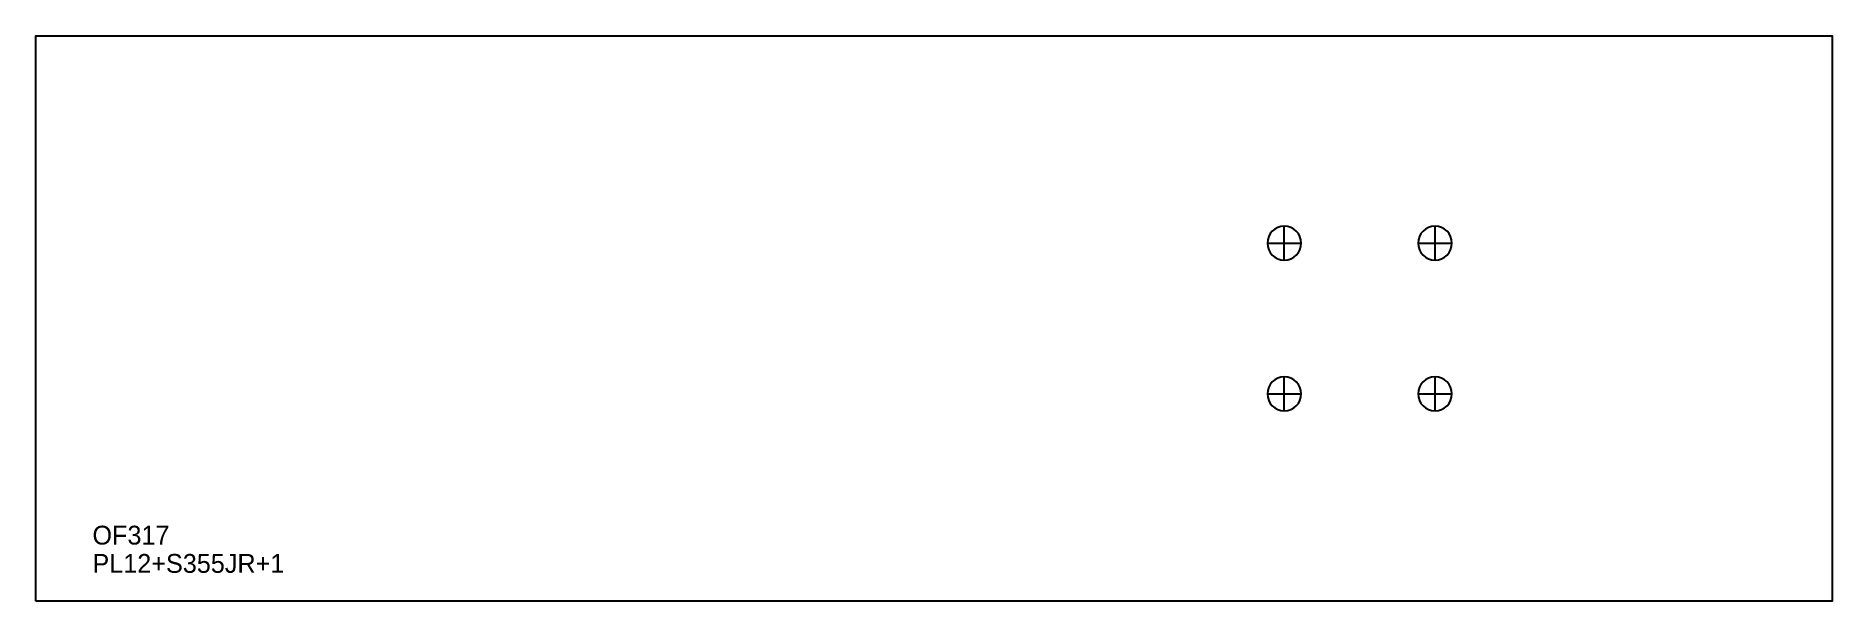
# Model space of a CAD drawing. Extents: x 0 to 953, y 0 to 300.
import ezdxf

# ---------------------------------------------------------------- set-up
doc = ezdxf.new("R2010")
doc.units = 0
for name, color, linetype in [('18', 7, 'CONTINUOUS'), ('CUT', 7, 'CONTINUOUS'), ('SCRIBE', 3, 'CONTINUOUS'), ('TEXT', 7, 'CONTINUOUS')]:
    doc.layers.add(name, color=color, linetype=linetype)

msp = doc.modelspace()

# ---------------------------------------------------------------- linework, layer by layer
at = {"layer": '18', "color": 7, "linetype": 'CONTINUOUS'}
for p, q in [((662.61, 181), (662.61, 199)), ((742.61, 181), (742.61, 199)), ((653.61, 190), (671.61, 190)), ((733.61, 190), (751.61, 190)), ((662.61, 101), (662.61, 119)), ((742.61, 101), (742.61, 119)), ((653.61, 110), (671.61, 110)), ((733.61, 110), (751.61, 110))]:
    msp.add_line(p, q, dxfattribs=at)
for points in [[(662.61, 199, 1), (662.61, 181, 1)], [(742.61, 199, 1), (742.61, 181, 1)], [(662.61, 119, 1), (662.61, 101, 1)], [(742.61, 119, 1), (742.61, 101, 1)]]:
    msp.add_lwpolyline(points, format="xyb", close=True, dxfattribs=at)
at = {"layer": 'CUT', "color": 7, "linetype": 'CONTINUOUS'}
msp.add_lwpolyline([(0, 0), (0, 300), (953.36, 300), (953.36, 0)], close=True, dxfattribs=at)

# ---------------------------------------------------------------- texts
at = {"layer": 'SCRIBE', "color": 3}
msp.add_text('OF317', height=10, dxfattribs=at).set_placement((30, 30))
at = {"layer": 'TEXT', "color": 7}
msp.add_text('PL12+S355JR+1', height=10, dxfattribs=at).set_placement((30, 15))

doc.saveas('drawing.dxf')
